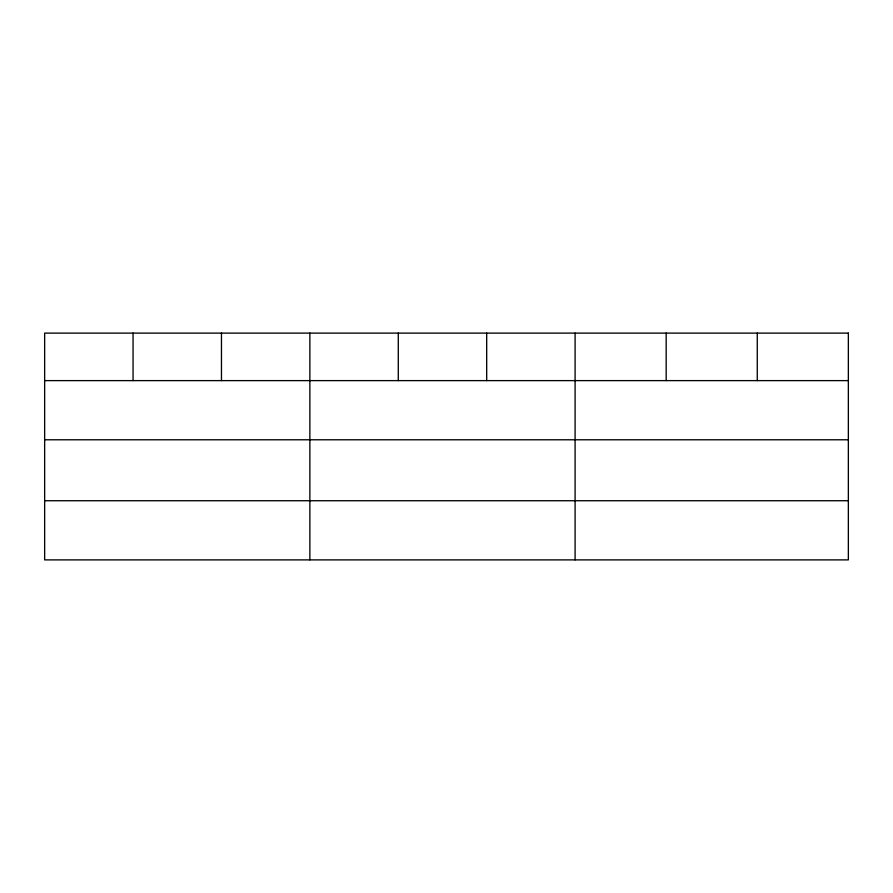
<?xml version="1.0" encoding="UTF-8"?>
<svg xmlns="http://www.w3.org/2000/svg" width="893" height="893" viewBox="0 0 893 893"><rect width="100%" height="100%" fill="white"/><g stroke="black" fill="none" stroke-linecap="round" stroke-linejoin="round"><path stroke-width="1.34" d="M44.65 380.619L848.35 380.619M44.65 439.78L848.35 439.78M44.65 500.727L848.35 500.727M757.264 333.111L757.264 380.619M666.178 333.111L666.178 380.619M575.092 333.111L575.092 559.889M486.685 333.111L486.685 380.619M398.278 333.111L398.278 380.619M309.871 333.111L309.871 559.889M221.464 333.111L221.464 380.619M133.057 333.111L133.057 380.619M848.35 333.111L44.65 333.111L44.65 559.889L848.35 559.889L848.35 333.111"/></g></svg>
